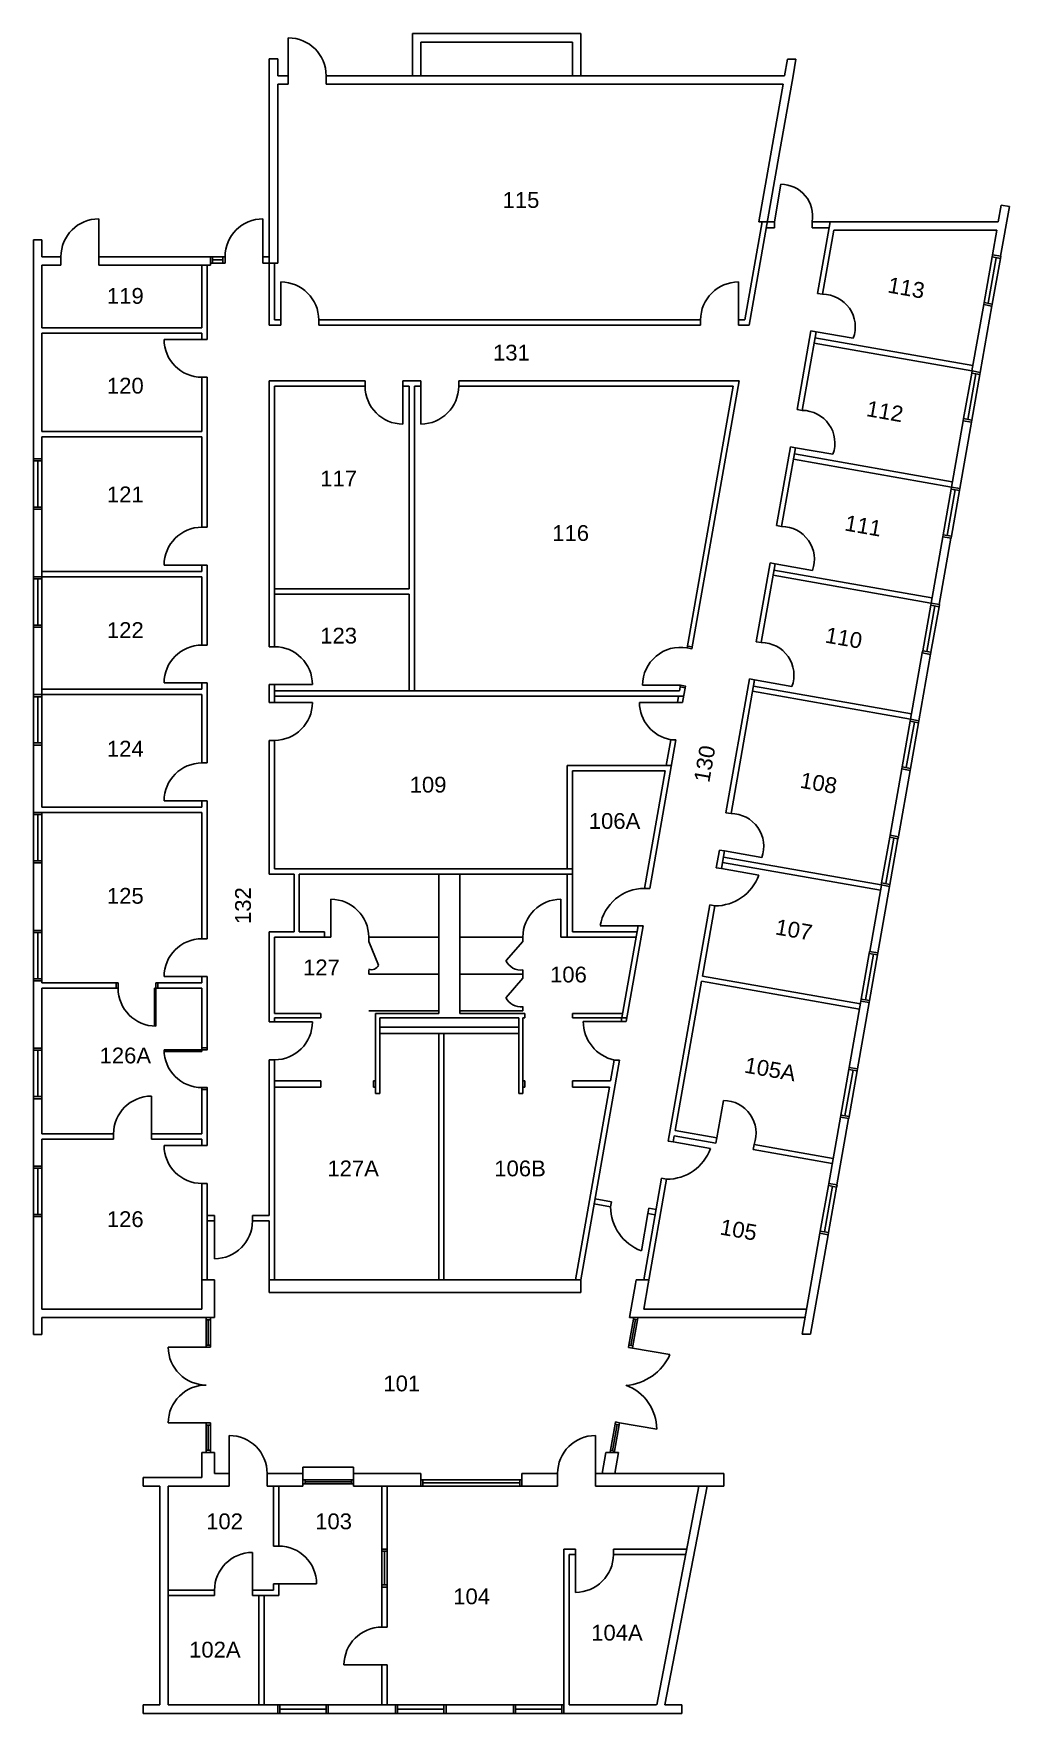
# Model space of a CAD drawing. Header units: inches. Extents: x 7 to 935, y 3 to 1599.
import ezdxf
from ezdxf.enums import TextEntityAlignment as Align

# ---------------------------------------------------------------- set-up
doc = ezdxf.new("R2010")
doc.units = ezdxf.units.IN
doc.header["$MEASUREMENT"] = 0
for name, color, linetype in [('A-DOOR', 4, 'Continuous'), ('A-FURN', 3, 'Continuous'), ('A-GLAZ', 3, 'Continuous'), ('A-PFLR-TEXT', 3, 'Continuous'), ('A-WALL', 5, 'Continuous'), ('A-WALL-JAMB', 6, 'Continuous'), ('P-SANR-EQPM', 5, 'Continuous'), ('ROOM', 7, 'Continuous')]:
    doc.layers.add(name, color=color, linetype=linetype)
doc.layers.get('ROOM').off()
doc.styles.add('SIMPLEX', font='ARIAL.TTF')

# ---------------------------------------------------------------- blocks, each defined once
blk = doc.blocks.new('A$C37054401')
at = {"layer": 'A-GLAZ'}
for p, q in [((0, 2), (0, 46)), ((4, 46), (4, 2)), ((8, 2), (8, 46))]:
    blk.add_line(p, q, dxfattribs=at)
at = {"layer": 'A-WALL-JAMB'}
for p, q in [((0, 46), (0, 48)), ((0, 48), (8, 48)), ((8, 48), (8, 46)), ((8, 46), (0, 46)), ((0, 2), (0, 0)), ((8, 2), (0, 2)), ((0, 0), (8, 0)), ((8, 0), (8, 2))]:
    blk.add_line(p, q, dxfattribs=at)

msp = doc.modelspace()

# ---------------------------------------------------------------- linework, layer by layer
at = {"layer": 'A-DOOR'}
for p, q in [((249.3, 1559.5), (249.3, 1595.5)), ((711.3, 1420.8), (717.5, 1456.3)), ((69.3, 1387.5), (69.3, 1423.5)), ((225.3, 1387.5), (225.3, 1423.5)), ((242.3, 1327.5), (242.3, 1363.5)), ((677.2, 1327.5), (677.2, 1363.5)), ((167.3, 1309), (131.3, 1309)), ((750.9, 1316.3), (786.3, 1310.1)), ((358.3, 1264.5), (358.3, 1228.5)), ((375.3, 1264.5), (375.3, 1228.5)), ((731.4, 1206), (766.9, 1199.8)), ((167.3, 1094.5), (131.3, 1094.5)), ((712, 1095.7), (747.4, 1089.5)), ((167.3, 982.5), (131.3, 982.5)), ((236.3, 981), (272.3, 981)), ((622, 980.4), (586, 980.4)), ((692.5, 985.4), (728, 979.2)), ((236.3, 964), (272.3, 964)), ((619.1, 964.1), (583.1, 964.1)), ((167.3, 870.5), (131.3, 870.5)), ((663.9, 822.9), (699.3, 816.7)), ((660.9, 806.2), (696.4, 799.9)), ((289.8, 741), (289.8, 777)), ((508.3, 741), (508.3, 777)), ((581.7, 751.9), (545.7, 751.9)), ((167.3, 703.5), (131.3, 703.5)), ((87.6, 692.5), (87.6, 697.5)), ((122.1, 692.5), (122.1, 656.5)), ((122.1, 692.5), (123.6, 692.5)), ((123.6, 692.5), (123.6, 656.5)), ((236.3, 660.5), (272.3, 660.5)), ((565.7, 660.9), (529.7, 660.9)), ((167.3, 634), (131.3, 634)), ((167.3, 632.5), (131.3, 632.5)), ((167.3, 634), (172.3, 634)), ((167.3, 632.5), (167.3, 634)), ((167.3, 598.1), (172.3, 598.1)), ((119.3, 554), (119.3, 590)), ((656.7, 550.3), (662.9, 585.8)), ((167.3, 543), (131.3, 543)), ((615.1, 546.5), (650.6, 540.2)), ((179.3, 471.5), (179.3, 435.5)), ((591.1, 478.5), (584.9, 443.1)), ((171.3, 351.5), (135.3, 351.5)), ((576.6, 350.6), (612, 344.4)), ((171.3, 279.5), (135.3, 279.5)), ((564, 279.7), (599.5, 273.5)), ((193.3, 231.5), (193.3, 267.5)), ((541.3, 231.5), (541.3, 267.5)), ((215.3, 120.5), (215.3, 156.5)), ((522.3, 154.5), (522.3, 118.5)), ((240.3, 126.5), (276.3, 126.5)), ((338.3, 49.5), (302.3, 49.5))]:
    msp.add_line(p, q, dxfattribs=at)
for points in [[(628.3, 1015.9), (633, 1015), (633.3, 1016.8), (628.6, 1017.6)], [(621.7, 978.7), (626.5, 977.8), (626.8, 979.6), (622, 980.4)], [(85.8, 697.5), (85.8, 692.5), (87.6, 692.5), (87.6, 697.5)], [(125.3, 692.5), (125.3, 697.5), (123.6, 697.5), (123.6, 692.5)], [(167.3, 635.8), (172.3, 635.8), (172.3, 634), (167.3, 634)], [(172.3, 596.3), (167.3, 596.3), (167.3, 598.1), (172.3, 598.1)]]:
    msp.add_lwpolyline(points, close=True, dxfattribs=at)
for centre, radius, start, end in [((249.3, 1559.5), 36, 0, 90), ((717.5, 1426.1), 30.2, 350, 90), ((69.3, 1387.5), 36, 90, 180), ((225.3, 1387.5), 36, 90, 180), ((242.3, 1327.5), 36, 0, 90), ((677.2, 1327.5), 36, 90, 180), ((757.1, 1320.7), 31.1, 340, 90), ((167.3, 1309), 36, 180, 270), ((358.3, 1264.5), 36, 180, 270), ((375.3, 1264.5), 36, 270, 0), ((737.7, 1210.4), 31.1, 340, 90), ((167.3, 1094.5), 36, 90, 180), ((718.2, 1100.1), 31.1, 340, 90), ((167.3, 982.5), 36, 90, 180), ((236.3, 981), 36, 0, 90), ((622, 980.4), 36, 80, 180), ((698.8, 989.8), 31.1, 340, 90), ((236.3, 964), 36, 270, 0), ((619.1, 964.1), 36, 180, 260), ((167.3, 870.5), 36, 90, 180), ((670.1, 827.3), 31.1, 340, 90), ((654.7, 815.1), 44.4, 270, 340), ((588, 744.5), 42.9, 90, 170), ((289.8, 741), 36, 0, 90), ((508.3, 741), 36, 90, 180), ((167.3, 703.5), 36, 90, 180), ((123.6, 692.5), 36, 180, 270), ((236.3, 660.5), 36, 270, 0), ((567.2, 660.9), 37.5, 180, 257.7041), ((167.3, 634.1), 36, 180.0549, 270), ((119.3, 554), 36, 90, 180), ((662.9, 554.7), 31.1, 340, 90), ((167.3, 543), 36, 180, 270), ((608.9, 555.4), 44.4, 270, 340), ((600.1, 484.8), 44.4, 180, 250), ((179.3, 471.5), 36, 270, 0), ((171.3, 351.5), 36, 180, 270), ((566.6, 364.9), 49.9, 274.3076, 335.6924), ((171.3, 279.5), 36, 90, 180), ((555.1, 273.5), 44.4, 0, 70), ((193.3, 231.5), 36, 0, 90), ((541.3, 231.5), 36, 90, 180), ((240.3, 126.5), 36, 0, 90), ((215.3, 120.5), 36, 90, 180), ((522.3, 154.5), 36, 270, 0), ((338.3, 49.5), 36, 90, 180)]:
    msp.add_arc(centre, radius, start, end, dxfattribs=at)
at = {"layer": 'A-FURN'}
for p, q in [((263.3, 237.5), (311.3, 237.5)), ((263.3, 225.5), (263.3, 237.5)), ((311.3, 225.5), (311.3, 237.5))]:
    msp.add_line(p, q, dxfattribs=at)
at = {"layer": 'A-GLAZ'}
for p, q in [((187.3, 1387.5), (177.3, 1387.5)), ((187.3, 1384.5), (177.3, 1384.5)), ((187.3, 1381.5), (177.3, 1381.5)), ((177.3, 1381.5), (187.3, 1381.5)), ((7.3, 1149.5), (7.3, 1193.5)), ((11.3, 1193.5), (11.3, 1149.5)), ((15.3, 1149.5), (15.3, 1193.5)), ((7.3, 1037.5), (7.3, 1081.5)), ((11.3, 1081.5), (11.3, 1037.5)), ((15.3, 1037.5), (15.3, 1081.5)), ((7.3, 925.5), (7.3, 969.5)), ((11.3, 969.5), (11.3, 925.5)), ((15.3, 925.5), (15.3, 969.5)), ((7.3, 813.5), (7.3, 857.5)), ((11.3, 857.5), (11.3, 813.5)), ((15.3, 813.5), (15.3, 857.5)), ((7.3, 701.5), (7.3, 745.5)), ((11.3, 745.5), (11.3, 701.5)), ((15.3, 701.5), (15.3, 745.5)), ((7.3, 589.5), (7.3, 633.5)), ((11.3, 633.5), (11.3, 589.5)), ((15.3, 589.5), (15.3, 633.5)), ((7.3, 477.5), (7.3, 521.5)), ((11.3, 521.5), (11.3, 477.5)), ((15.3, 477.5), (15.3, 521.5)), ((171.3, 377.5), (171.3, 353.5)), ((173.3, 353.5), (173.3, 377.5)), ((175.3, 377.5), (175.3, 353.5)), ((573.1, 353.3), (577.5, 378.2)), ((575, 352.9), (579.4, 377.9)), ((576.9, 352.6), (581.3, 377.5)), ((171.3, 253.5), (171.3, 277.5)), ((173.3, 277.5), (173.3, 253.5)), ((175.3, 253.5), (175.3, 277.5)), ((555.5, 253.5), (559.9, 278.4)), ((557.4, 253.1), (561.8, 278.1)), ((559.3, 252.8), (563.7, 277.7)), ((309.3, 225.5), (265.3, 225.5)), ((309.3, 223.5), (265.3, 223.5)), ((377.3, 225.5), (469.3, 225.5)), ((265.3, 221.5), (309.3, 221.5)), ((469.3, 222.5), (377.3, 222.5)), ((469.3, 219.5), (377.3, 219.5)), ((338.3, 157.5), (338.3, 125.5)), ((340.8, 125.5), (340.8, 157.5)), ((343.3, 125.5), (343.3, 157.5)), ((285.3, 11.5), (241.3, 11.5)), ((241.3, 7.5), (285.3, 7.5)), ((285.3, 3.5), (241.3, 3.5)), ((397.3, 11.5), (353.3, 11.5)), ((353.3, 7.5), (397.3, 7.5)), ((397.3, 3.5), (353.3, 3.5)), ((509.3, 11.5), (465.3, 11.5)), ((465.3, 7.5), (509.3, 7.5)), ((509.3, 3.5), (465.3, 3.5))]:
    msp.add_line(p, q, dxfattribs=at)
at = {"layer": 'A-WALL'}
for p, q in [((367.3, 1599.5), (527.3, 1599.5)), ((367.3, 1559.5), (367.3, 1599.5)), ((527.3, 1599.5), (527.3, 1559.5)), ((375.3, 1591.5), (519.3, 1591.5)), ((375.3, 1559.5), (375.3, 1591.5)), ((519.3, 1591.5), (519.3, 1559.5)), ((231.3, 1559.5), (231.3, 1575.5)), ((231.3, 1575.5), (239.3, 1575.5)), ((239.3, 1575.5), (239.3, 1559.5)), ((723.8, 1575.3), (721, 1559.5)), ((731.8, 1575.3), (723.8, 1575.3)), ((729, 1559.5), (731.8, 1575.3)), ((231.3, 1322.5), (231.3, 1559.5)), ((239.3, 1559.5), (249.3, 1559.5)), ((239.3, 1559.5), (249.3, 1559.5)), ((239.3, 1551.5), (239.3, 1381.5)), ((239.3, 1551.5), (249.3, 1551.5)), ((249.3, 1559.5), (249.3, 1551.5)), ((285.3, 1559.5), (721, 1559.5)), ((285.3, 1551.5), (285.3, 1559.5)), ((285.3, 1551.5), (719.6, 1551.5)), ((696.6, 1420.8), (719.6, 1551.5)), ((715.5, 1483), (729, 1559.5)), ((687.2, 1322.5), (715.5, 1483)), ((926.9, 1436.6), (924.1, 1420.8)), ((926.8, 1436.6), (934.7, 1435.2)), ((683.2, 1327.5), (699.7, 1420.8)), ((705.3, 1420.8), (696.6, 1420.8)), ((705.3, 1420.8), (711.3, 1420.8)), ((711.3, 1420.8), (705.3, 1420.8)), ((711.3, 1420.8), (711.3, 1414.8)), ((764.4, 1420.8), (747.3, 1420.8)), ((747.3, 1414.8), (747.3, 1420.8)), ((752.3, 1352.6), (764.4, 1420.8)), ((924, 1420.8), (764.4, 1420.8)), ((924.1, 1420.8), (924, 1420.8)), ((934.7, 1435.2), (926.3, 1387.9)), ((711.3, 1414.8), (704.2, 1414.8)), ((763.3, 1414.8), (747.3, 1414.8)), ((757.1, 1351.8), (767.9, 1412.8)), ((922.7, 1412.8), (767.9, 1412.8)), ((922.7, 1412.8), (918.6, 1389.3)), ((7.3, 1403.5), (7.3, 1259.5)), ((15.3, 1403.5), (7.3, 1403.5)), ((7.3, 1403.5), (7.3, 1403.5)), ((15.3, 1387.5), (15.3, 1403.5)), ((15.3, 1387.5), (33.3, 1387.5)), ((15.3, 1379.5), (33.3, 1379.5)), ((15.3, 1320), (15.3, 1379.5)), ((33.3, 1379.5), (33.3, 1387.5)), ((69.3, 1387.5), (175.3, 1387.5)), ((69.3, 1379.5), (69.3, 1387.5)), ((69.3, 1379.5), (175.3, 1379.5)), ((167.3, 1320), (167.3, 1379.5)), ((172.3, 1309), (172.3, 1379.5)), ((175.3, 1387.5), (175.3, 1379.5)), ((225.3, 1381.5), (225.3, 1387.5)), ((225.3, 1387.5), (231.3, 1387.5)), ((225.3, 1381.5), (239.3, 1381.5)), ((236.3, 1327.5), (236.3, 1381.5)), ((752.3, 1352.6), (757.1, 1351.8)), ((910.2, 1342), (899.1, 1279)), ((918, 1340.7), (906.9, 1277.6)), ((236.3, 1327.5), (242.3, 1327.5)), ((236.3, 1327.5), (242.3, 1327.5)), ((242.3, 1327.5), (242.3, 1322.5)), ((278.3, 1327.5), (641.2, 1327.5)), ((278.3, 1322.5), (278.3, 1327.5)), ((641.2, 1322.5), (641.2, 1327.5)), ((683.2, 1327.5), (677.2, 1327.5)), ((677.2, 1327.5), (683.2, 1327.5)), ((677.2, 1327.5), (677.2, 1322.5)), ((167.3, 1320), (15.3, 1320)), ((167.3, 1315), (15.3, 1315)), ((15.3, 1259.5), (15.3, 1315)), ((167.3, 1315), (167.3, 1309)), ((167.3, 1309), (167.3, 1315)), ((167.3, 1309), (172.3, 1309)), ((231.3, 1322.5), (242.3, 1322.5)), ((278.3, 1322.5), (641.2, 1322.5)), ((677.2, 1322.5), (687.2, 1322.5)), ((732.9, 1242.3), (746.1, 1317.2)), ((737.7, 1241.5), (750.9, 1316.3)), ((750.9, 1316.3), (746.1, 1317.2)), ((899.9, 1284), (749.8, 1310.4)), ((899, 1279), (749, 1305.5)), ((167.3, 1221.5), (167.3, 1273)), ((172.3, 1273), (167.3, 1273)), ((172.3, 1130.5), (172.3, 1273)), ((322.3, 1269.5), (231.3, 1269.5)), ((231.3, 1017), (231.3, 1269.5)), ((322.3, 1264.5), (236.3, 1264.5)), ((236.3, 1017), (236.3, 1264.5)), ((322.3, 1269.5), (322.3, 1264.5)), ((375.3, 1269.5), (358.3, 1269.5)), ((358.3, 1264.5), (358.3, 1269.5)), ((364.3, 1264.5), (358.3, 1264.5)), ((364.3, 1264.5), (358.3, 1264.5)), ((364.3, 1072), (364.3, 1264.5)), ((369.3, 1072), (369.3, 1264.5)), ((369.3, 1264.5), (375.3, 1264.5)), ((375.3, 1264.5), (369.3, 1264.5)), ((375.3, 1264.5), (375.3, 1269.5)), ((677.9, 1269.5), (411.3, 1269.5)), ((411.3, 1269.5), (411.3, 1264.5)), ((672.1, 1264.5), (411.3, 1264.5)), ((628.3, 1015.9), (672.1, 1264.5)), ((633, 1015), (677.9, 1269.5)), ((7.3, 1195.5), (7.3, 1259.5)), ((15.3, 1221.5), (15.3, 1259.5)), ((732.9, 1242.3), (737.7, 1241.5)), ((890.8, 1231.7), (879.7, 1168.7)), ((898.5, 1230.4), (887.4, 1167.3)), ((167.3, 1221.5), (15.3, 1221.5)), ((167.3, 1216.5), (15.3, 1216.5)), ((15.3, 1195.5), (15.3, 1216.5)), ((83.1, 1221.5), (83.1, 1221.5)), ((167.3, 1130.5), (167.3, 1216.5)), ((713.4, 1132), (726.6, 1206.9)), ((718.2, 1131.2), (731.4, 1206)), ((731.4, 1206), (726.6, 1206.9)), ((880.4, 1173.7), (730.4, 1200.1)), ((879.5, 1168.7), (729.5, 1195.2)), ((7.3, 1083.5), (7.3, 1147.5)), ((15.3, 1083.5), (15.3, 1147.5)), ((172.3, 1130.5), (167.3, 1130.5)), ((713.4, 1132), (718.2, 1131.2)), ((871.3, 1121.4), (860.2, 1058.4)), ((879.1, 1120.1), (868, 1057)), ((15.3, 1088.5), (167.3, 1088.5)), ((167.3, 1094.5), (172.3, 1094.5)), ((167.3, 1088.5), (167.3, 1094.5)), ((167.3, 1088.5), (167.3, 1094.5)), ((172.3, 1018.5), (172.3, 1094.5)), ((694, 1021.7), (707.2, 1096.6)), ((698.8, 1020.9), (712, 1095.7)), ((712, 1095.7), (707.2, 1096.6)), ((861, 1063.4), (710.9, 1089.8)), ((15.3, 1083.5), (167.3, 1083.5)), ((167.3, 1018.5), (167.3, 1083.5)), ((236.3, 1072), (364.3, 1072)), ((236.3, 1017), (236.3, 1072)), ((369.3, 1072), (369.3, 975)), ((860.1, 1058.4), (710.1, 1084.9)), ((236.3, 1067), (364.3, 1067)), ((364.3, 1067), (364.3, 975)), ((7.3, 971.5), (7.3, 1035.5)), ((15.3, 971.5), (15.3, 1035.5)), ((694, 1021.7), (698.8, 1020.9)), ((172.3, 1018.5), (167.3, 1018.5)), ((231.3, 1017), (236.3, 1017)), ((851.9, 1011.1), (840.8, 948.1)), ((859.6, 1009.8), (848.5, 946.7)), ((15.3, 976.5), (167.3, 976.5)), ((167.3, 976.5), (167.3, 982.5)), ((167.3, 976.5), (167.3, 982.5)), ((167.3, 982.5), (172.3, 982.5)), ((172.3, 906.5), (172.3, 982.5)), ((236.3, 981), (231.3, 981)), ((231.3, 964), (231.3, 981)), ((236.3, 975), (236.3, 981)), ((236.3, 970), (236.3, 981)), ((236.3, 975), (236.3, 981)), ((621, 975), (236.3, 975)), ((621, 975), (622, 980.4)), ((624, 964.1), (626.8, 979.6)), ((665.3, 859.2), (687.7, 986.3)), ((670.1, 858.4), (692.5, 985.4)), ((692.5, 985.4), (687.7, 986.3)), ((840.6, 948.1), (690.6, 974.6)), ((691.5, 979.5), (692.5, 985.4)), ((841.5, 953.1), (691.5, 979.5)), ((15.3, 971.5), (167.3, 971.5)), ((167.3, 906.5), (167.3, 971.5)), ((236.3, 964), (231.3, 964)), ((625.1, 970), (236.3, 970)), ((236.3, 970), (236.3, 964)), ((236.3, 964), (236.3, 970)), ((619.1, 964.1), (620.2, 970)), ((624, 964.1), (619.1, 964.1)), ((231.3, 851.5), (231.3, 928)), ((231.3, 928), (236.3, 928)), ((236.3, 857.5), (236.3, 928)), ((592.9, 787.4), (617.8, 928.6)), ((608.5, 904), (612.9, 928.6)), ((612.9, 928.6), (617.8, 928.6)), ((7.3, 859.5), (7.3, 923.5)), ((15.3, 864.5), (15.3, 923.5)), ((172.3, 906.5), (167.3, 906.5)), ((514.3, 904), (613.5, 904)), ((514.3, 806), (514.3, 904)), ((519.3, 899), (607.6, 899)), ((519.3, 746), (519.3, 899)), ((588, 787.4), (607.6, 899)), ((832.4, 900.8), (821.3, 837.8)), ((840.2, 899.5), (829.1, 836.5)), ((15.3, 864.5), (167.3, 864.5)), ((167.3, 864.5), (167.3, 870.5)), ((167.3, 864.5), (167.3, 870.5)), ((167.3, 870.5), (172.3, 870.5)), ((172.3, 739.5), (172.3, 870.5)), ((15.3, 859.5), (7.3, 859.5)), ((15.3, 859.5), (167.3, 859.5)), ((167.3, 739.5), (167.3, 859.5)), ((231.3, 801), (231.3, 851.5)), ((236.3, 806), (236.3, 857.5)), ((665.3, 859.2), (670.1, 858.4)), ((656.1, 807), (659.1, 823.8)), ((663.9, 822.9), (659.1, 823.8)), ((660.9, 806.2), (663.9, 822.9)), ((812.9, 790.6), (662.8, 817)), ((7.3, 747.5), (7.3, 811.5)), ((15.3, 747.5), (15.3, 811.5)), ((254.8, 801), (231.3, 801)), ((519.3, 806), (236.3, 806)), ((254.8, 746), (254.8, 801)), ((519.3, 801), (259.8, 801)), ((259.8, 746), (259.8, 801)), ((392.3, 668.5), (392.3, 801)), ((412.3, 668.5), (412.3, 801)), ((514.3, 741), (514.3, 801)), ((660.9, 806.2), (656.1, 807)), ((662, 812.1), (660.9, 806.2)), ((812, 785.6), (662, 812.1)), ((592.9, 787.4), (588, 787.4)), ((813, 790.5), (801.9, 727.5)), ((820.7, 789.2), (809.6, 726.2)), ((610.3, 547.3), (649.9, 771.6)), ((642.9, 704.1), (654.7, 770.7)), ((649.9, 771.6), (654.7, 770.7)), ((565.7, 660.9), (581.7, 751.9)), ((570.6, 660.9), (586.6, 751.9)), ((581.7, 751.9), (586.6, 751.9)), ((172.3, 739.5), (167.3, 739.5)), ((231.3, 660.5), (231.3, 746)), ((231.3, 746), (254.8, 746)), ((236.3, 741), (283.8, 741)), ((236.3, 668.5), (236.3, 741)), ((259.8, 746), (283.8, 746)), ((283.8, 746), (283.8, 741)), ((514.3, 741), (579.8, 741)), ((519.3, 746), (580.7, 746)), ((167.3, 697.5), (167.3, 703.5)), ((167.3, 697.5), (167.3, 703.5)), ((167.3, 703.5), (172.3, 703.5)), ((172.3, 634), (172.3, 703.5)), ((793.1, 677.6), (642.9, 704.1)), ((7.3, 635.5), (7.3, 699.5)), ((15.3, 697.5), (15.3, 699.5)), ((87.6, 697.5), (15.3, 697.5)), ((15.3, 635.5), (15.3, 692.5)), ((87.6, 692.5), (15.3, 692.5)), ((167.3, 697.5), (123.6, 697.5)), ((167.3, 692.5), (123.6, 692.5)), ((167.3, 634), (167.3, 692.5)), ((617, 557.3), (642, 699.1)), ((792.2, 672.7), (642, 699.1)), ((793.5, 680.2), (782.4, 617.2)), ((801.3, 678.9), (790.2, 615.9)), ((231.3, 664.5), (231.3, 660.5)), ((231.3, 660.5), (236.3, 660.5)), ((280.3, 668.5), (236.3, 668.5)), ((280.3, 664.5), (236.3, 664.5)), ((236.3, 660.5), (236.3, 664.5)), ((280.3, 664.5), (280.3, 668.5)), ((392.3, 668.5), (332.3, 668.5)), ((392.3, 668.5), (332.3, 668.5)), ((332.3, 668.5), (332.3, 592.5)), ((468.3, 664.5), (336.3, 664.5)), ((336.3, 664.5), (336.3, 592.5)), ((468.3, 655.5), (336.3, 655.5)), ((472.3, 668.5), (412.3, 668.5)), ((468.3, 592.5), (468.3, 664.5)), ((472.3, 668.5), (474.3, 668.5)), ((472.3, 664.5), (472.3, 592.5)), ((474.3, 664.5), (472.3, 664.5)), ((474.3, 668.5), (474.3, 664.5)), ((567, 668.5), (519.3, 668.5)), ((519.3, 668.5), (519.3, 664.5)), ((519.3, 664.5), (571.2, 664.5)), ((570.6, 660.9), (565.7, 660.9)), ((468.3, 649.5), (336.3, 649.5)), ((392.3, 415.5), (392.3, 649.5)), ((397.3, 415.5), (397.3, 649.5)), ((231.3, 476.5), (231.3, 624.5)), ((236.3, 624.5), (231.3, 624.5)), ((236.3, 415.5), (236.3, 624.5)), ((527.3, 415.5), (564.1, 624.2)), ((555.7, 604.5), (559.2, 624.2)), ((564.1, 624.2), (559.2, 624.2)), ((167.3, 554), (167.3, 598.1)), ((172.3, 543), (172.3, 598.1)), ((280.3, 604.5), (236.3, 604.5)), ((236.3, 598.5), (280.3, 598.5)), ((236.3, 598.5), (280.3, 598.5)), ((280.3, 598.5), (280.3, 604.5)), ((330.3, 604.5), (332.3, 604.5)), ((332.3, 604.5), (330.3, 604.5)), ((330.3, 604.5), (330.3, 598.5)), ((332.3, 598.5), (330.3, 598.5)), ((330.3, 598.5), (332.3, 598.5)), ((336.3, 592.5), (332.3, 592.5)), ((336.3, 598.5), (336.3, 592.5)), ((468.3, 592.5), (472.3, 592.5)), ((474.3, 604.5), (472.3, 604.5)), ((472.3, 598.5), (474.3, 598.5)), ((474.3, 598.5), (474.3, 604.5)), ((519.3, 604.5), (555.7, 604.5)), ((519.3, 604.5), (519.3, 598.5)), ((519.3, 598.5), (554.7, 598.5)), ((522.4, 415.5), (554.7, 598.5)), ((7.3, 523.5), (7.3, 587.5)), ((15.3, 554), (15.3, 587.5)), ((774.1, 570), (763, 506.9)), ((781.8, 568.6), (770.7, 505.6)), ((83.3, 554), (15.3, 554)), ((15.3, 549), (83.3, 549)), ((15.3, 523.5), (15.3, 549)), ((83.3, 549), (83.3, 554)), ((119.3, 554), (119.3, 549)), ((119.3, 554), (167.3, 554)), ((119.3, 549), (167.3, 549)), ((167.3, 549), (167.3, 543)), ((167.3, 543), (167.3, 549)), ((167.3, 543), (172.3, 543)), ((615.1, 546.5), (610.3, 547.3)), ((616.2, 552.4), (615.1, 546.5)), ((615.1, 546.5), (616.2, 552.4)), ((655.8, 545.4), (616.2, 552.4)), ((656.7, 550.3), (617, 557.3)), ((656.7, 550.3), (655.8, 545.4)), ((692.1, 544.1), (691.2, 539.2)), ((767.2, 530.8), (692.1, 544.1)), ((766.3, 525.9), (691.2, 539.2)), ((587.1, 415.5), (604.1, 511.9)), ((591.3, 411.5), (608.9, 511)), ((604.1, 511.9), (608.9, 511)), ((167.3, 411.5), (167.3, 507)), ((172.3, 507), (167.3, 507)), ((172.3, 415.5), (172.3, 507)), ((555.7, 484.8), (540, 487.5)), ((556.6, 489.7), (540.9, 492.5)), ((556.6, 489.7), (555.7, 484.8)), ((591.1, 478.5), (592, 483.5)), ((598.9, 482.2), (592, 483.5)), ((7.3, 363.5), (7.3, 475.5)), ((15.3, 475.5), (15.3, 387.5)), ((172.3, 476.5), (179.3, 476.5)), ((172.3, 471.5), (179.3, 471.5)), ((179.3, 471.5), (179.3, 476.5)), ((215.3, 476.5), (231.3, 476.5)), ((215.3, 476.5), (215.3, 471.5)), ((215.3, 471.5), (231.3, 471.5)), ((231.3, 403.5), (231.3, 471.5)), ((598, 477.3), (591.1, 478.5)), ((754.6, 459.7), (737.7, 363.7)), ((762.4, 458.3), (745.7, 363.7)), ((179.3, 415.5), (167.3, 415.5)), ((179.3, 411.5), (179.3, 415.5)), ((231.3, 415.5), (527.3, 415.5)), ((527.3, 403.5), (527.3, 415.5)), ((579.3, 411.5), (580, 415.5)), ((580, 415.5), (592, 415.5)), ((167.3, 387.5), (167.3, 411.5)), ((179.3, 411.5), (179.3, 379.5)), ((231.3, 403.5), (527.3, 403.5)), ((579.3, 411.5), (573.7, 379.5)), ((591.3, 411.5), (587.1, 387.5)), ((167.3, 387.5), (15.3, 387.5)), ((587.1, 387.5), (741.9, 387.5)), ((179.3, 379.5), (15.3, 379.5)), ((15.3, 363.5), (15.3, 379.5)), ((573.7, 379.5), (740.5, 379.5)), ((7.3, 363.5), (15.3, 363.5)), ((745.7, 363.7), (737.7, 363.7)), ((167.3, 227.5), (167.3, 251.5)), ((179.3, 251.5), (167.3, 251.5)), ((179.3, 231.5), (179.3, 251.5)), ((179.3, 231.5), (179.3, 251.5)), ((551.1, 251.5), (547.6, 231.5)), ((551.1, 251.5), (563.1, 251.5)), ((563.1, 251.5), (559.6, 231.5)), ((127.3, 227.5), (111.3, 227.5)), ((111.3, 227.5), (111.3, 219.5)), ((127.3, 227.5), (167.3, 227.5)), ((179.3, 231.5), (193.3, 231.5)), ((191.3, 231.5), (193.3, 231.5)), ((193.3, 231.5), (193.3, 219.5)), ((229.3, 231.5), (263.3, 231.5)), ((229.3, 219.5), (229.3, 231.5)), ((311.3, 231.5), (375.3, 231.5)), ((375.3, 225.5), (375.3, 231.5)), ((471.3, 231.5), (505.3, 231.5)), ((471.3, 231.5), (471.3, 225.5)), ((505.3, 231.5), (505.3, 219.5)), ((541.3, 231.5), (663.3, 231.5)), ((541.3, 219.5), (541.3, 231.5)), ((663.3, 219.5), (663.3, 231.5)), ((111.3, 219.5), (127.3, 219.5)), ((127.3, 11.5), (127.3, 219.5)), ((135.3, 11.5), (135.3, 219.5)), ((135.3, 219.5), (193.3, 219.5)), ((229.3, 219.5), (263.3, 219.5)), ((235.3, 162.5), (235.3, 219.5)), ((240.3, 162.5), (240.3, 219.5)), ((263.3, 219.5), (263.3, 221.5)), ((311.3, 221.5), (311.3, 219.5)), ((311.3, 219.5), (375.3, 219.5)), ((338.3, 219.5), (338.3, 159.5)), ((343.3, 219.5), (343.3, 159.5)), ((505.3, 219.5), (471.3, 219.5)), ((541.3, 219.5), (663.3, 219.5)), ((599.5, 11.5), (639.5, 219.5)), ((607.3, 11.5), (647.3, 219.5)), ((240.3, 162.5), (235.3, 162.5)), ((511.3, 11.5), (511.3, 159.5)), ((522.3, 159.5), (511.3, 159.5)), ((516.3, 11.5), (516.3, 154.5)), ((516.3, 154.5), (522.3, 154.5)), ((522.3, 154.5), (516.3, 154.5)), ((522.3, 154.5), (522.3, 159.5)), ((627.9, 159.5), (558.3, 159.5)), ((558.3, 159.5), (558.3, 154.5)), ((627, 154.5), (558.3, 154.5)), ((135.3, 120.5), (179.3, 120.5)), ((135.3, 115.5), (179.3, 115.5)), ((179.3, 120.5), (179.3, 115.5)), ((215.3, 115.5), (215.3, 120.5)), ((215.3, 120.5), (221.3, 120.5)), ((215.3, 115.5), (240.3, 115.5)), ((221.3, 115.5), (215.3, 115.5)), ((221.3, 120.5), (235.3, 120.5)), ((221.3, 115.5), (221.3, 11.5)), ((226.3, 115.5), (226.3, 11.5)), ((235.3, 126.5), (240.3, 126.5)), ((235.3, 120.5), (235.3, 126.5)), ((235.3, 120.5), (235.3, 126.5)), ((240.3, 115.5), (240.3, 126.5)), ((338.3, 123.5), (338.3, 85.5)), ((343.3, 123.5), (343.3, 85.5)), ((338.3, 85.5), (343.3, 85.5)), ((338.3, 49.5), (338.3, 11.5)), ((343.3, 49.5), (338.3, 49.5)), ((343.3, 49.5), (343.3, 11.5)), ((135.3, 11.5), (135.3, 23.5)), ((111.3, 11.5), (127.3, 11.5)), ((111.3, 3.5), (111.3, 11.5)), ((127.3, 3.5), (111.3, 3.5)), ((127.3, 3.5), (239.3, 3.5)), ((135.3, 11.5), (239.3, 11.5)), ((287.3, 11.5), (351.3, 11.5)), ((287.3, 3.5), (351.3, 3.5)), ((399.3, 11.5), (463.3, 11.5)), ((399.3, 3.5), (463.3, 3.5)), ((511.3, 11.5), (511.3, 3.5)), ((511.3, 3.5), (623.3, 3.5)), ((516.3, 11.5), (599.3, 11.5)), ((623.3, 11.5), (607.3, 11.5)), ((623.3, 3.5), (623.3, 11.5))]:
    msp.add_line(p, q, dxfattribs=at)
at = {"layer": 'A-WALL-JAMB'}
for p, q in [((177.3, 1387.5), (175.3, 1387.5)), ((175.3, 1381.5), (177.3, 1381.5)), ((177.3, 1381.5), (177.3, 1387.5)), ((187.3, 1387.5), (187.3, 1381.5)), ((189.3, 1387.5), (187.3, 1387.5)), ((187.3, 1381.5), (189.3, 1381.5)), ((189.3, 1387.5), (189.3, 1381.5)), ((7.3, 1195.5), (15.3, 1195.5)), ((7.3, 1193.5), (7.3, 1195.5)), ((15.3, 1193.5), (7.3, 1193.5)), ((15.3, 1195.5), (15.3, 1193.5)), ((15.3, 1149.5), (7.3, 1149.5)), ((7.3, 1149.5), (7.3, 1147.5)), ((15.3, 1147.5), (15.3, 1149.5)), ((7.3, 1147.5), (15.3, 1147.5)), ((7.3, 1083.5), (15.3, 1083.5)), ((7.3, 1081.5), (7.3, 1083.5)), ((15.3, 1081.5), (7.3, 1081.5)), ((15.3, 1083.5), (15.3, 1081.5)), ((15.3, 1037.5), (7.3, 1037.5)), ((7.3, 1037.5), (7.3, 1035.5)), ((15.3, 1035.5), (15.3, 1037.5)), ((7.3, 1035.5), (15.3, 1035.5)), ((7.3, 971.5), (15.3, 971.5)), ((7.3, 969.5), (7.3, 971.5)), ((15.3, 969.5), (7.3, 969.5)), ((15.3, 971.5), (15.3, 969.5)), ((15.3, 925.5), (7.3, 925.5)), ((7.3, 925.5), (7.3, 923.5)), ((7.3, 923.5), (15.3, 923.5)), ((15.3, 923.5), (15.3, 925.5)), ((7.3, 859.5), (15.3, 859.5)), ((7.3, 857.5), (7.3, 859.5)), ((15.3, 857.5), (7.3, 857.5)), ((15.3, 859.5), (15.3, 857.5)), ((15.3, 813.5), (7.3, 813.5)), ((7.3, 813.5), (7.3, 811.5)), ((7.3, 811.5), (15.3, 811.5)), ((15.3, 811.5), (15.3, 813.5)), ((7.3, 747.5), (15.3, 747.5)), ((7.3, 745.5), (7.3, 747.5)), ((15.3, 745.5), (7.3, 745.5)), ((15.3, 747.5), (15.3, 745.5)), ((15.3, 701.5), (7.3, 701.5)), ((7.3, 701.5), (7.3, 699.5)), ((7.3, 699.5), (15.3, 699.5)), ((15.3, 699.5), (15.3, 701.5)), ((7.3, 635.5), (15.3, 635.5)), ((7.3, 633.5), (7.3, 635.5)), ((15.3, 633.5), (7.3, 633.5)), ((15.3, 635.5), (15.3, 633.5)), ((15.3, 589.5), (7.3, 589.5)), ((7.3, 589.5), (7.3, 587.5)), ((7.3, 587.5), (15.3, 587.5)), ((15.3, 587.5), (15.3, 589.5)), ((7.3, 521.5), (7.3, 523.5)), ((7.3, 523.5), (15.3, 523.5)), ((15.3, 521.5), (7.3, 521.5)), ((15.3, 523.5), (15.3, 521.5)), ((15.3, 477.5), (7.3, 477.5)), ((7.3, 477.5), (7.3, 475.5)), ((7.3, 475.5), (15.3, 475.5)), ((15.3, 475.5), (15.3, 477.5)), ((171.3, 377.5), (171.3, 379.5)), ((175.3, 377.5), (171.3, 377.5)), ((175.3, 379.5), (175.3, 377.5)), ((577.5, 378.2), (577.7, 379.5)), ((581.3, 377.5), (577.5, 378.2)), ((581.6, 379.5), (581.3, 377.5)), ((171.3, 351.5), (171.3, 353.5)), ((171.3, 353.5), (175.3, 353.5)), ((175.3, 351.5), (171.3, 351.5)), ((175.3, 351.5), (175.3, 353.5)), ((572.7, 351.3), (573.1, 353.3)), ((576.6, 350.6), (572.7, 351.3)), ((573.1, 353.3), (576.9, 352.6)), ((576.6, 350.6), (576.9, 352.6)), ((171.3, 279.5), (175.3, 279.5)), ((171.3, 279.5), (171.3, 277.5)), ((175.3, 277.5), (171.3, 277.5)), ((175.3, 279.5), (175.3, 277.5)), ((560.2, 280.4), (559.9, 278.4)), ((563.7, 277.7), (559.9, 278.4)), ((564, 279.7), (560.2, 280.4)), ((564, 279.7), (563.7, 277.7)), ((171.3, 253.5), (175.3, 253.5)), ((171.3, 251.5), (171.3, 253.5)), ((175.3, 253.5), (175.3, 251.5)), ((555.1, 251.5), (555.5, 253.5)), ((555.5, 253.5), (559.3, 252.8)), ((559.3, 252.8), (559.1, 251.5)), ((265.3, 225.5), (263.3, 225.5)), ((263.3, 225.5), (263.3, 221.5)), ((265.3, 221.5), (265.3, 225.5)), ((309.3, 225.5), (311.3, 225.5)), ((309.3, 221.5), (309.3, 225.5)), ((311.3, 225.5), (311.3, 221.5)), ((377.3, 225.5), (375.3, 225.5)), ((375.3, 225.5), (375.3, 219.5)), ((377.3, 219.5), (377.3, 225.5)), ((469.3, 225.5), (471.3, 225.5)), ((469.3, 219.5), (469.3, 225.5)), ((471.3, 225.5), (471.3, 219.5)), ((263.3, 221.5), (265.3, 221.5)), ((311.3, 221.5), (309.3, 221.5)), ((375.3, 219.5), (377.3, 219.5)), ((471.3, 219.5), (469.3, 219.5)), ((343.3, 159.5), (338.3, 159.5)), ((338.3, 159.5), (338.3, 157.5)), ((338.3, 157.5), (343.3, 157.5)), ((343.3, 157.5), (343.3, 159.5)), ((338.3, 125.5), (343.3, 125.5)), ((338.3, 123.5), (338.3, 125.5)), ((338.3, 123.5), (343.3, 123.5)), ((343.3, 125.5), (343.3, 123.5)), ((239.3, 11.5), (241.3, 11.5)), ((239.3, 3.5), (239.3, 11.5)), ((241.3, 3.5), (239.3, 3.5)), ((241.3, 11.5), (241.3, 3.5)), ((287.3, 11.5), (285.3, 11.5)), ((285.3, 11.5), (285.3, 3.5)), ((285.3, 3.5), (287.3, 3.5)), ((287.3, 3.5), (287.3, 11.5)), ((351.3, 3.5), (351.3, 11.5)), ((351.3, 11.5), (353.3, 11.5)), ((353.3, 3.5), (351.3, 3.5)), ((353.3, 11.5), (353.3, 3.5)), ((397.3, 11.5), (397.3, 3.5)), ((399.3, 11.5), (397.3, 11.5)), ((397.3, 3.5), (399.3, 3.5)), ((399.3, 3.5), (399.3, 11.5)), ((463.3, 3.5), (463.3, 11.5)), ((463.3, 11.5), (465.3, 11.5)), ((465.3, 3.5), (463.3, 3.5)), ((465.3, 11.5), (465.3, 3.5)), ((509.3, 11.5), (509.3, 3.5)), ((511.3, 11.5), (509.3, 11.5)), ((509.3, 3.5), (511.3, 3.5)), ((511.3, 3.5), (511.3, 11.5))]:
    msp.add_line(p, q, dxfattribs=at)
at = {"layer": 'P-SANR-EQPM'}
for p, q in [((283.8, 741), (289.8, 741)), ((325.8, 741), (392.3, 741)), ((325.8, 741), (325.8, 737)), ((325.8, 737), (335, 714.3)), ((412.3, 741), (472.3, 741)), ((472.3, 737), (456.3, 718.8)), ((472.3, 741), (472.3, 737)), ((472.3, 741), (472.3, 737)), ((514.3, 741), (508.3, 741)), ((325.8, 710), (325.8, 706)), ((392.3, 706), (325.8, 706)), ((472.3, 706), (412.3, 706)), ((472.3, 710), (472.3, 702)), ((472.3, 706), (472.3, 702)), ((472.3, 702), (456.3, 683.8)), ((325.8, 671), (392.3, 671)), ((412.3, 671), (472.3, 671)), ((472.3, 675), (472.3, 671))]:
    msp.add_line(p, q, dxfattribs=at)
for centre, radius, start, end in [((470.2, 725.2), 15.4, 204.8598, 277.781), ((328.2, 717.8), 7.71, 252.2903, 333.2274), ((470.2, 690.2), 15.4, 204.8598, 277.781)]:
    msp.add_arc(centre, radius, start, end, dxfattribs=at)

# ---------------------------------------------------------------- block references
at = {"layer": 'ROOM'}
for p, rotation in [((910.2, 1342), 350.0000000000078), ((890.8, 1231.7), 350.0000000000078), ((871.3, 1121.4), 350.0000000000078), ((851.9, 1011.1), 350.0000000000078), ((832.4, 900.8), 350.0000000000078), ((812.9, 790.6), 350.0000000000078), ((793.5, 680.2), 350.0000000000078), ((774.1, 570), 350.0000000000078), ((754.6, 459.7), 349.999999999995)]:
    msp.add_blockref('A$C37054401', p, dxfattribs=dict(at, rotation=rotation))

# ---------------------------------------------------------------- texts
at = {"layer": 'A-PFLR-TEXT', "style": 'SIMPLEX'}
for s, p in [('115', (470.5, 1441.3)), ('119', (94.5, 1350.3)), ('131', (461.4, 1296.4)), ('120', (94.5, 1265)), ('117', (297.2, 1176.8)), ('121', (94.5, 1161.8)), ('116', (517.7, 1125)), ('122', (94.5, 1032.9)), ('123', (297.2, 1027.5)), ('124', (94.5, 920.2)), ('109', (382.2, 885.9)), ('106A', (559.4, 851.4)), ('125', (94.5, 780.3)), ('127', (280.9, 712.4)), ('106', (515.6, 705.5)), ('126A', (94.5, 628.6)), ('127A', (311, 521.4)), ('106B', (469.6, 521.3)), ('126', (94.4, 473.1)), ('101', (357.2, 317)), ('102', (188.8, 186)), ('103', (292.4, 186)), ('104', (423.6, 114.7)), ('104A', (561.7, 80.2)), ('102A', (179.6, 64.1))]:
    msp.add_text(s, height=15, dxfattribs=at).set_placement(p, align=Align.MIDDLE)
for s, rotation, p in [('113', 350, (836.7, 1358)), ('112', 350, (816.4, 1240.7)), ('111', 350, (795.8, 1131.9)), ('110', 350, (777.3, 1025.4)), ('130', 80, (645, 905.7)), ('108', 350, (753.4, 887.5)), ('132', 90, (206.3, 771)), ('107', 350, (729.9, 748.1)), ('105A', 350, (707.4, 615.6)), ('105', 350, (677.3, 463))]:
    msp.add_text(s, height=15, rotation=rotation, dxfattribs=at).set_placement(p, align=Align.MIDDLE)

doc.saveas('drawing.dxf')
